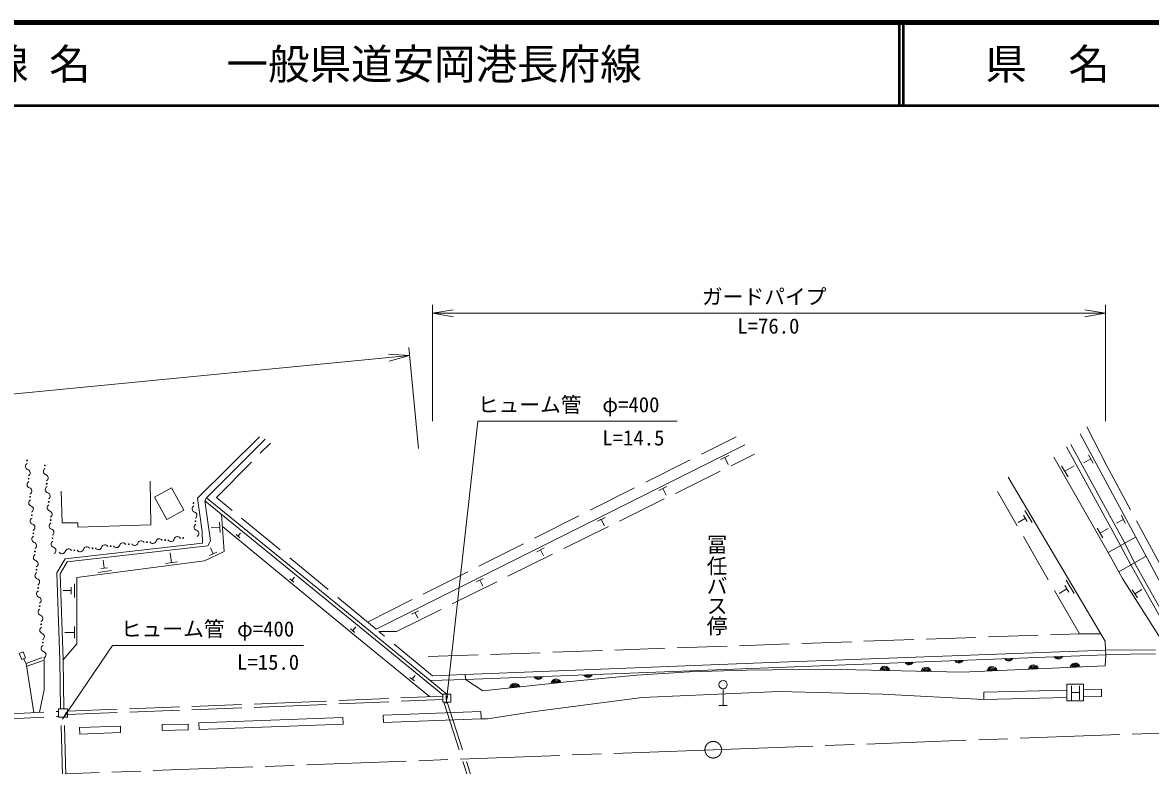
# Model space of a CAD drawing. Units: millimetres, scale not verified. Extents: x 40000 to 680000, y 20000 to 380000.
# Drawn here: x 192166 to 328024, y 290559 to 380000 of the extents above; entities that cross this region are included whole.
import ezdxf
from ezdxf.enums import TextEntityAlignment as Align

# ---------------------------------------------------------------- set-up
doc = ezdxf.new("R2010")
doc.units = ezdxf.units.MM
doc.header["$LTSCALE"] = 1000
doc.linetypes.add('CHAIN', pattern=[18.5, 12, -1.5, 3.5, -1.5])
doc.linetypes.add('DASHED', pattern=[7.5, 6, -1.5])
for name, color, linetype, lineweight in [('M-BGD', 7, 'Continuous', 13), ('M-BMK', 2, 'CHAIN', 13), ('M-STR-HTXT', 7, 'Continuous', 13), ('M-TTL', 2, 'Continuous', 140), ('M-TTL-LINE', 7, 'Continuous', 50), ('S-STR-HTXT', 7, 'Continuous', 13)]:
    doc.layers.add(name, color=color, linetype=linetype, lineweight=lineweight)
doc.layers.add('M-TTL-TXT', color=7, linetype='Continuous')
doc.styles.add('ＭＳ ゴシック', font='')
doc.styles.get('ＭＳ ゴシック').set_extended_font_data('MS Gothic')

# ---------------------------------------------------------------- blocks, each defined once
blk = doc.blocks.new('open_arrow')
at = {"color": 0, "linetype": 'Continuous', "lineweight": -2}
blk.add_lwpolyline([(7.5, 1.25), (0, 0), (7.5, -1.25)], dxfattribs=at)
blk = doc.blocks.new('filled_arrow')
at = {"color": 0, "linetype": 'Continuous', "lineweight": -2}
blk.add_solid([(7.5, 1.25), (0, 0), (7.5, -1.25)], dxfattribs=at)

msp = doc.modelspace()

# ---------------------------------------------------------------- linework, layer by layer
at = {"layer": 'M-BGD', "linetype": 'DASHED'}
for p, q in [((233722, 307825), (278131, 330129)), ((324402, 317032), (325668, 314719)), ((324929, 317319), (326104, 314963)), ((319468, 306418), (322052, 306397)), ((322615, 304435), (331808, 304516)), ((196756, 297379), (196664, 303271)), ((197156, 297385), (197064, 303277)), ((322620, 303935), (331813, 304016)), ((222765, 298038), (242793, 298917)), ((197563, 297088), (222765, 298038)), ((197578, 296689), (222781, 297638)), ((222781, 297638), (242793, 298517)), ((242900, 298161), (247589, 283657)), ((243320, 298161), (248004, 283675)), ((188722, 296672), (196500, 297070)), ((188757, 296073), (196499, 296469)), ((197169, 281881), (196792, 296387)), ((197568, 281891), (197192, 296398))]:
    msp.add_line(p, q, dxfattribs=at)
at = {"layer": 'M-BGD'}
for p, q in [((234766, 306965), (279154, 329165)), ((324402, 317032), (317921, 328921)), ((324929, 317319), (318448, 329209)), ((276251, 327377), (277245, 327874)), ((276748, 327626), (277162, 326798)), ((320840, 327457), (319993, 327001)), ((320566, 327965), (321114, 326949)), ((318098, 325296), (317330, 326646)), ((317714, 325971), (318839, 326611)), ((268809, 323655), (269767, 324134)), ((269288, 323895), (269687, 323097)), ((231835, 308005), (214124, 322431)), ((214124, 322431), (214793, 317606)), ((232088, 308315), (214321, 322786)), ((312744, 320680), (313182, 319940)), ((312895, 321269), (313771, 319790)), ((324500, 320672), (325027, 319694)), ((215896, 319860), (215985, 318589)), ((261409, 319954), (262331, 320415)), ((261870, 320185), (262254, 319417)), ((312963, 320310), (312100, 319799)), ((324763, 320183), (323949, 319744)), ((215941, 319225), (214881, 319150)), ((218341, 317973), (217885, 318348)), ((218113, 318160), (218426, 318540)), ((322282, 317947), (321607, 319132)), ((321944, 318540), (322932, 319102)), ((322934, 316195), (326219, 318038)), ((197290, 315435), (213822, 317316)), ((197532, 315060), (214483, 316989)), ((214483, 316989), (214793, 317606)), ((215135, 316023), (214788, 316767)), ((254093, 316295), (254978, 316738)), ((196290, 313746), (197290, 315435)), ((202007, 314315), (201883, 315253)), ((210118, 314979), (209961, 316172)), ((215581, 316230), (214688, 315815)), ((254535, 316517), (254904, 315779)), ((324203, 313886), (327442, 315698)), ((196694, 313643), (197532, 315060)), ((202863, 314020), (201256, 313807)), ((202408, 314368), (201605, 314262)), ((210835, 315073), (209402, 314884)), ((331371, 304512), (325668, 314719)), ((331807, 304756), (326104, 314963)), ((196664, 303271), (196290, 313746)), ((197064, 303285), (196694, 313643)), ((224839, 312628), (224345, 313034)), ((224592, 312831), (224930, 313242)), ((246815, 312656), (247665, 313081)), ((247240, 312868), (247594, 312160)), ((317883, 312846), (318830, 311247)), ((198017, 311605), (197066, 311605)), ((198017, 312012), (198017, 311198)), ((198424, 312419), (198424, 310790)), ((317957, 311810), (317024, 311257)), ((317720, 312210), (318194, 311410)), ((326472, 310724), (325842, 311718)), ((326157, 311221), (326986, 311746)), ((239035, 308764), (239847, 309170)), ((239441, 308967), (239779, 308291)), ((198423, 307275), (198422, 305864)), ((242793, 299042), (231835, 308005)), ((231942, 306789), (232305, 307232)), ((243290, 299152), (232088, 308315)), ((198422, 306569), (197247, 306570)), ((232208, 306572), (231677, 307007)), ((281215, 302893), (322615, 304435)), ((322615, 304435), (322636, 303891)), ((192610, 302848), (194521, 303539)), ((192729, 302519), (194640, 303210)), ((245514, 300888), (322636, 303891)), ((245491, 301515), (281215, 302893)), ((239361, 300729), (238834, 301159)), ((239098, 300944), (239456, 301383)), ((241303, 300777), (245514, 300888)), ((245514, 300888), (245491, 301515)), ((317961, 300348), (317960, 298348)), ((319961, 300348), (317961, 300348)), ((319960, 298348), (319961, 300348)), ((276547, 297786), (276547, 299786)), ((307948, 299392), (317960, 299621)), ((307948, 299392), (307968, 298493)), ((318500, 298433), (318501, 300133)), ((318501, 299348), (319492, 299348)), ((319492, 300143), (319492, 298438)), ((319960, 299713), (322115, 299759)), ((322115, 299759), (322134, 298859)), ((276047, 297786), (277047, 297786)), ((307968, 298493), (317960, 298721)), ((317960, 298348), (319960, 298348)), ((319960, 298813), (322134, 298859)), ((213418, 295700), (230750, 296313)), ((230750, 296313), (230778, 295513)), ((235619, 296618), (247367, 297064)), ((235619, 296618), (235654, 295719)), ((247367, 297064), (247401, 296165)), ((199034, 295142), (203951, 295306)), ((199034, 295142), (199061, 294342)), ((203951, 295306), (203978, 294506)), ((208968, 295469), (212119, 295530)), ((208982, 294769), (208968, 295469)), ((208982, 294769), (212132, 294830)), ((212119, 295530), (212132, 294830)), ((213418, 295700), (213446, 294900)), ((213446, 294900), (230778, 295513)), ((235654, 295719), (247401, 296165)), ((199061, 294342), (203978, 294506))]:
    msp.add_line(p, q, dxfattribs=at)
for points in [[(319549, 330482), (330683, 309840), (342405, 311193), (347263, 313492), (376598, 310375), (381665, 309978), (400784, 324069)], [(213822, 317316), (213799, 318734), (213254, 322743), (220723, 330126)], [(214124, 322431), (214321, 322786), (221402, 329841)], [(316394, 327684), (322934, 316195), (324203, 313886), (324640, 313055), (330059, 304501)], [(196830, 323595), (196953, 319783), (198843, 319783), (198843, 319266), (207623, 319527), (207520, 324795)], [(322615, 304435), (322577, 305510), (310871, 325274)], [(197064, 303277), (198722, 305190), (198724, 313170), (214076, 315199), (216447, 316302), (216131, 320796)], [(216235, 319317), (231729, 306572), (241196, 298844)], [(322636, 303891), (322562, 302544), (305331, 301802), (288894, 302141), (279331, 302047), (272490, 301814), (266150, 301436), (258085, 300671), (247597, 299553), (245514, 300888)], [(247401, 296165), (248185, 296173), (253882, 297034), (266816, 298738), (283294, 299477), (295763, 299137), (307968, 298493)]]:
    msp.add_lwpolyline(points, dxfattribs=at)
at = {"layer": 'M-BGD', "linetype": 'DASHED'}
for points in [[(320356, 331339), (322753, 326618), (331281, 310916), (342422, 312145), (347164, 314677), (377074, 311414), (381351, 311158), (399808, 325085)], [(234766, 306965), (215513, 322818), (222016, 329373)], [(245491, 301515), (241540, 301354), (235081, 306678), (237196, 306677), (280326, 328029)], [(241041, 303658), (319468, 306418), (309598, 323538)], [(193537, 296919), (192610, 302848), (192285, 303424)], [(194765, 303512), (194764, 299642), (194206, 296969)]]:
    msp.add_lwpolyline(points, dxfattribs=at)
at = {"layer": 'M-BGD'}
for points in [[(210118, 323971), (211574, 321290), (209533, 320182), (208077, 322863)], [(191764, 304024), (192067, 303329), (192536, 303533), (192233, 304229)], [(242793, 299153), (242793, 298161), (243743, 298161), (243744, 299152)], [(196499, 297379), (197563, 297379), (197562, 296387), (196498, 296387)]]:
    msp.add_lwpolyline(points, close=True, dxfattribs=at)
for centre, radius in [((192711, 327273), 50), ((194842, 326665), 50), ((192900, 325081), 50), ((195077, 324478), 50), ((193090, 322889), 50), ((195312, 322290), 50), ((212767, 322155), 50), ((193279, 320697), 50), ((195548, 320103), 50), ((213000, 319967), 50), ((193469, 318506), 50), ((195783, 317915), 50), ((211522, 317939), 50), ((200592, 316705), 50), ((202778, 316951), 50), ((204964, 317198), 50), ((207150, 317445), 50), ((209336, 317692), 50), ((193658, 316314), 50), ((198406, 316458), 50), ((193848, 314122), 50), ((194037, 311930), 50), ((194227, 309738), 50), ((194416, 307547), 50), ((194606, 305355), 50), ((276548, 300286), 500)]:
    msp.add_circle(centre, radius, dxfattribs=at)
for centre, radius, start, end in [((192929, 326564), 406, 117.56199, 252.32226), ((192682, 325790), 406, 297.56199, 72.32226), ((195075, 325961), 406, 118.75502, 253.51529), ((193118, 324372), 406, 117.56199, 252.32226), ((194844, 325182), 406, 298.75502, 73.51529), ((192872, 323598), 406, 297.56199, 72.32226), ((195310, 323773), 406, 118.75502, 253.51529), ((195080, 322994), 406, 298.75502, 73.51529), ((193308, 322180), 406, 117.56199, 252.32226), ((193061, 321406), 406, 297.56199, 72.32226), ((195545, 321586), 406, 118.75502, 253.51529), ((195315, 320807), 406, 298.75502, 73.51529), ((212999, 321451), 406, 118.71886, 253.47913), ((212768, 320672), 406, 298.71886, 73.47913), ((193497, 319989), 406, 117.56199, 252.32226), ((193251, 319214), 406, 297.56199, 72.32226), ((195780, 319399), 406, 118.75502, 253.51529), ((213233, 319263), 406, 118.71886, 253.47913), ((193687, 317797), 406, 117.56199, 252.32226), ((195550, 318620), 406, 298.75502, 73.51529), ((210819, 317702), 406, 29.06217, 163.82244), ((213002, 318484), 406, 298.71886, 73.47913), ((193440, 317023), 406, 297.56199, 72.32226), ((196015, 317211), 406, 118.75502, 253.51529), ((195785, 316432), 406, 298.75502, 73.51529), ((197703, 316221), 406, 29.06217, 163.82244), ((199108, 316694), 406, 209.06217, 343.82244), ((199889, 316468), 406, 29.06217, 163.82244), ((201295, 316941), 406, 209.06217, 343.82244), ((202075, 316715), 406, 29.06217, 163.82244), ((203481, 317188), 406, 209.06217, 343.82244), ((204261, 316962), 406, 29.06217, 163.82244), ((205667, 317435), 406, 209.06217, 343.82244), ((206447, 317208), 406, 29.06217, 163.82244), ((207853, 317682), 406, 209.06217, 343.82244), ((208633, 317455), 406, 29.06217, 163.82244), ((210039, 317929), 406, 209.06217, 343.82244), ((193876, 315605), 406, 117.56199, 252.32226), ((193630, 314831), 406, 297.56199, 72.32226), ((196922, 316447), 406, 209.06217, 343.82244), ((194066, 313413), 406, 117.56199, 252.32226), ((193819, 312639), 406, 297.56199, 72.32226), ((194255, 311221), 406, 117.56199, 252.32226), ((194009, 310447), 406, 297.56199, 72.32226), ((194445, 309030), 406, 117.56199, 252.32226), ((194198, 308255), 406, 297.56199, 72.32226), ((194635, 306838), 406, 117.56199, 252.32226), ((194388, 306064), 406, 297.56199, 72.32226), ((194824, 304646), 406, 117.56199, 252.32226), ((194577, 303872), 406, 297.56199, 72.32226), ((298949, 303236), 567, 210.30282, 334.15785), ((298949, 303236), 453, 218.26221, 326.19845), ((298949, 303236), 340, 233.88758, 310.57308), ((304945, 303469), 567, 210.30282, 334.15785), ((304945, 303469), 453, 218.26221, 326.19845), ((304945, 303469), 340, 233.88758, 310.57308), ((310940, 303703), 567, 210.30282, 334.15785), ((310940, 303703), 453, 218.26221, 326.19845), ((310940, 303703), 340, 233.88758, 310.57308), ((316936, 303936), 567, 210.30282, 334.15785), ((316936, 303936), 453, 218.26221, 326.19845), ((316936, 303936), 340, 233.88758, 310.57308), ((296007, 301884), 610, 9.20796, 168.43025), ((296007, 301884), 488, 11.84608, 165.79213), ((296007, 301884), 366, 16.30953, 161.32868), ((296007, 301884), 244, 25.61539, 152.02282), ((296007, 301884), 122, 63.1935, 114.44471), ((301006, 301781), 610, 9.20796, 168.43025), ((301006, 301781), 488, 11.84608, 165.79213), ((301006, 301781), 366, 16.30953, 161.32868), ((301006, 301781), 244, 25.61539, 152.02282), ((301006, 301781), 122, 63.1935, 114.44471), ((308956, 301848), 610, 12.85352, 172.0758), ((308956, 301848), 488, 15.49164, 169.43768), ((308956, 301848), 366, 19.95509, 164.97423), ((308956, 301848), 244, 29.26095, 155.66838), ((308956, 301848), 122, 66.83906, 118.09027), ((313952, 302063), 610, 12.85352, 172.0758), ((313952, 302063), 488, 15.49164, 169.43768), ((313952, 302063), 366, 19.95509, 164.97423), ((313952, 302063), 244, 29.26095, 155.66838), ((313952, 302063), 122, 66.83906, 118.09027), ((318947, 302278), 610, 12.85352, 172.0758), ((318947, 302278), 488, 15.49164, 169.43768), ((318947, 302278), 366, 19.95509, 164.97423), ((318947, 302278), 244, 29.26095, 155.66838), ((318947, 302278), 122, 66.83906, 118.09027), ((251465, 299847), 610, 16.35945, 175.58173), ((251465, 299847), 488, 18.99757, 172.94361), ((254286, 301496), 567, 210.30282, 334.15785), ((254286, 301496), 453, 218.26221, 326.19845), ((254286, 301496), 340, 233.88758, 310.57308), ((256438, 300367), 610, 16.35945, 175.58173), ((256438, 300367), 488, 18.99757, 172.94361), ((256438, 300367), 366, 23.46102, 168.48017), ((256438, 300367), 244, 32.76688, 159.17431), ((256438, 300367), 122, 70.34499, 121.5962), ((260282, 301730), 567, 210.30282, 334.15785), ((260282, 301730), 453, 218.26221, 326.19845), ((260282, 301730), 340, 233.88758, 310.57308), ((251465, 299847), 366, 23.46102, 168.48017), ((251465, 299847), 244, 32.76688, 159.17431), ((251465, 299847), 122, 70.34499, 121.5962)]:
    msp.add_arc(centre, radius, start, end, dxfattribs=at)
at = {"layer": 'M-BMK'}
for q in [(370142, 295973), (197280, 289540)]:
    msp.add_line((275362, 292451), q, dxfattribs=at)
msp.add_circle((275362, 292451), 1000, dxfattribs=at)
at = {"layer": 'M-STR-HTXT'}
for p, q in [((241540, 332000), (241540, 346000)), ((322615, 332000), (322615, 346000)), ((241540, 345000), (322615, 345000)), ((103531, 326821), (238777, 339900)), ((239860, 328701), (238681, 340895))]:
    msp.add_line(p, q, dxfattribs=at)
at = {"layer": 'M-TTL'}
msp.add_line((680000, 380000), (40000, 380000), dxfattribs=at)
at = {"layer": 'M-TTL-LINE'}
for p, q in [((297750, 380000), (297750, 370000)), ((298250, 380000), (298250, 370000)), ((40000, 370000), (680000, 370000))]:
    msp.add_line(p, q, dxfattribs=at)
at = {"layer": 'S-STR-HTXT'}
for points in [[(243174, 297997), (247000, 332000), (271000, 332000)], [(196978, 296138), (203000, 305000), (226000, 305000)]]:
    msp.add_lwpolyline(points, dxfattribs=at)

# ---------------------------------------------------------------- block references
at = {"layer": 'M-STR-HTXT', "xscale": 333, "yscale": 333}
msp.add_blockref('open_arrow', (241540, 345000), dxfattribs=at)
for p, rotation in [((322615, 345000), 180), ((238777, 339900), 185.5)]:
    msp.add_blockref('open_arrow', p, dxfattribs=dict(at, rotation=rotation))
at = {"layer": 'S-STR-HTXT', "xscale": 133, "yscale": 133}
for p, rotation in [((243174, 297997), 83.6), ((196978, 296138), 55.8)]:
    msp.add_blockref('filled_arrow', p, dxfattribs=dict(at, rotation=rotation))

# ---------------------------------------------------------------- texts
at = {"layer": 'M-BGD', "style": 'ＭＳ ゴシック'}
for s, p in [('冨', (274578, 317150)), ('任', (274577, 314550)), ('バ', (274577, 312150)), ('ス', (274576, 309750)), ('停', (274575, 307350))]:
    msp.add_text(s, height=1833, rotation=359.983, dxfattribs=at).set_placement(p, align=Align.MIDDLE_LEFT)
at = {"layer": 'M-STR-HTXT', "style": 'ＭＳ ゴシック'}
for s, p in [('ガードパイプ', (274000, 347000)), ('φ=400', (262000, 334000)), ('L=14.5', (262000, 330000)), ('φ=400', (218000, 307000)), ('L=15.0', (218000, 303000))]:
    msp.add_text(s, height=1833, rotation=359.983, dxfattribs=at).set_placement(p, align=Align.MIDDLE_LEFT)
msp.add_text('L=76.0', height=1833, dxfattribs=at).set_placement((282000, 342000), align=Align.BOTTOM_CENTER)
at = {"layer": 'M-TTL-TXT', "style": 'ＭＳ ゴシック'}
for s, p in [('路 線 名', (180380, 375000)), ('一般県道安岡港長府線', (216734, 375000))]:
    msp.add_text(s, height=3666, dxfattribs=at).set_placement(p, align=Align.MIDDLE_LEFT)
msp.add_text('県\u3000名', height=3666, dxfattribs=at).set_placement((315625, 375000), align=Align.MIDDLE_CENTER)
at = {"layer": 'S-STR-HTXT', "style": 'ＭＳ ゴシック'}
for p in [(247000, 334000), (204000, 307000)]:
    msp.add_text('ヒューム管', height=1833, dxfattribs=at).set_placement(p, align=Align.MIDDLE_LEFT)

doc.saveas('drawing.dxf')
